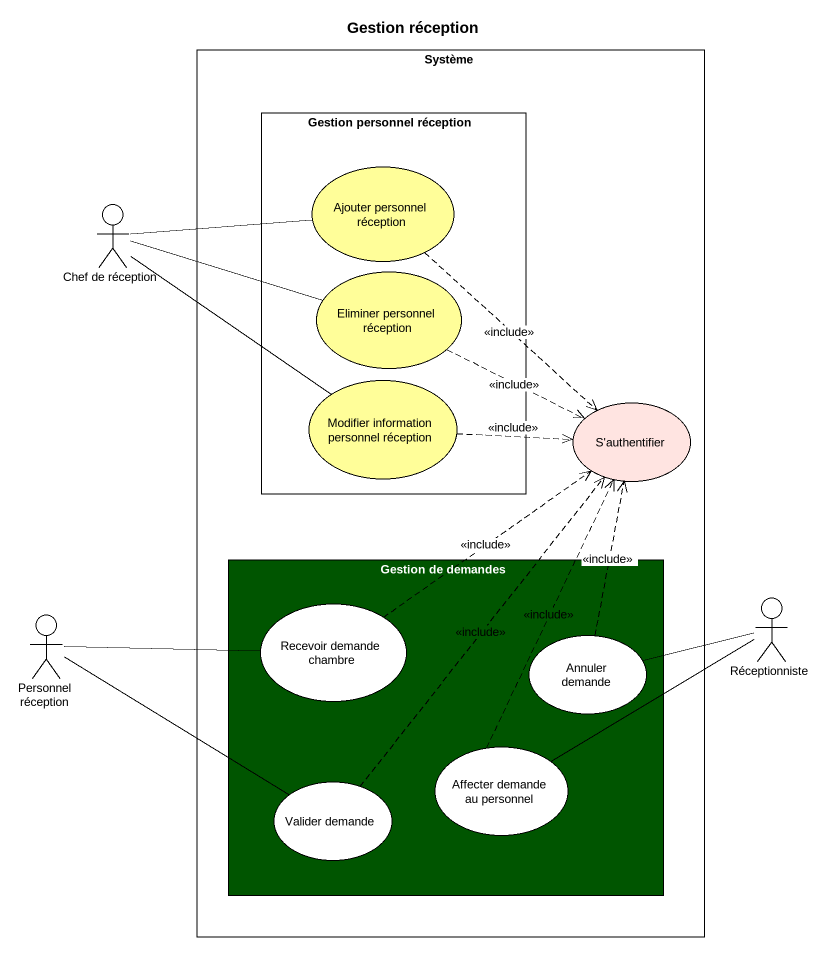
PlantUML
@startuml
title Gestion réception
rectangle Système {
  rectangle "Gestion personnel réception" as Gestion_personnel_réception {
    usecase "Ajouter personnel réception" as Ajouter_personnel_réception #FFFE99
    usecase "Eliminer personnel réception" as Eliminer_personnel_réception #FFFE99
    usecase "Modifier information personnel réception" as Modifier_information #FFFE99
  }
  usecase "S'authentifier" as S_authentifier #FFE4E1
  rectangle "Gestion de demandes" as Gestion_de_demandes #005500 {
    usecase "Recevoir demande chambre" as Recevoir_demande_chambre #FFFFFF
    usecase "Annuler demande" as Annuler_demande #FFFFFF
    usecase "Affecter demande au personnel" as Affecter_demande_au #FFFFFF
    usecase "Valider demande" as Valider_demande #FFFFFF
  }
}
actor "Chef de réception" as Chef_de_réception
actor Réceptionniste
actor "Personnel réception" as Personnel_réception
Chef_de_réception -right- Ajouter_personnel_réception
Chef_de_réception -right- Eliminer_personnel_réception
Chef_de_réception -- Modifier_information
Ajouter_personnel_réception ..> S_authentifier : <<include>>
Eliminer_personnel_réception .right.> S_authentifier : <<include>>
Modifier_information .right.> S_authentifier : <<include>>
Recevoir_demande_chambre .up.> S_authentifier : <<include>>
Réceptionniste -left- Annuler_demande
Réceptionniste -left- Affecter_demande_au
Personnel_réception -right- Recevoir_demande_chambre
Personnel_réception -right- Valider_demande
Annuler_demande .up.> S_authentifier : <<include>>
Affecter_demande_au .up.> S_authentifier : <<include>>
Valider_demande .up.> S_authentifier : <<include>>
@enduml
